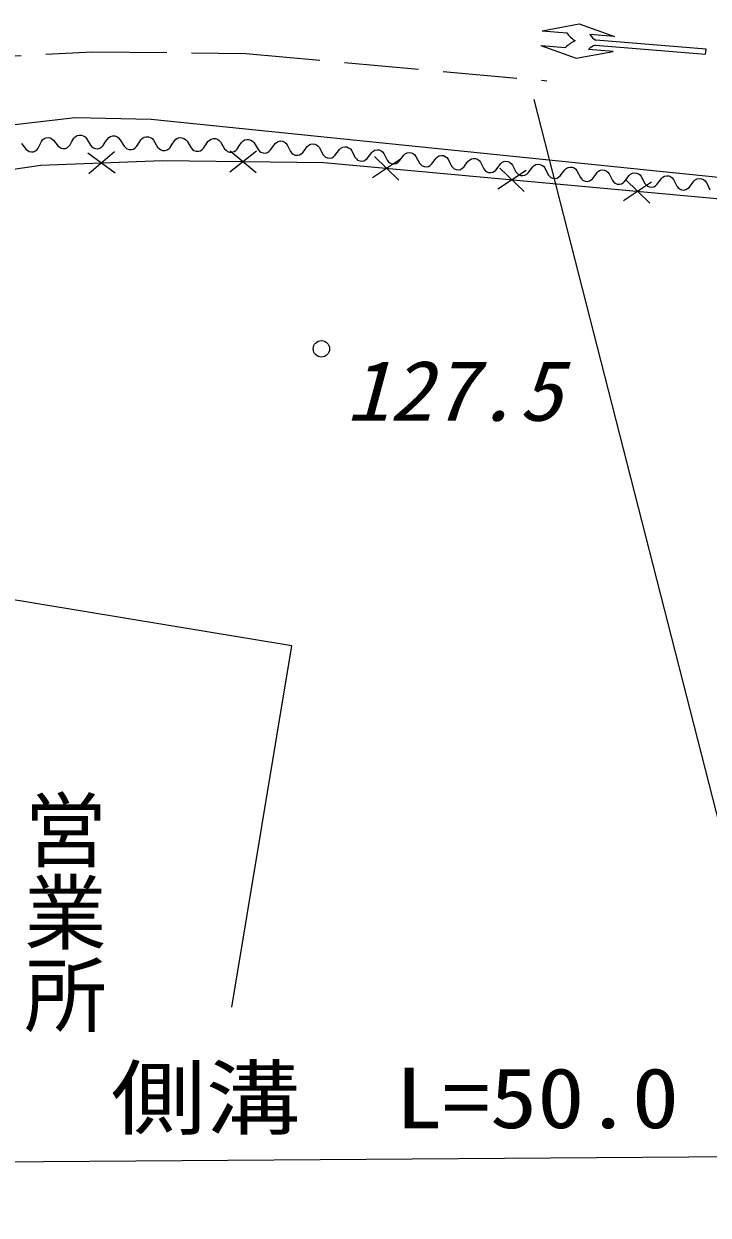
# Model space of a CAD drawing. Units: millimetres, scale not verified. Extents: x 40000 to 680000, y 20000 to 380000.
# Drawn here: x 102885 to 123636, y 230272 to 266410 of the extents above; entities that cross this region are included whole.
import ezdxf
from ezdxf.enums import TextEntityAlignment as Align

# ---------------------------------------------------------------- set-up
doc = ezdxf.new("R2010")
doc.units = ezdxf.units.MM
doc.header["$LTSCALE"] = 1000
doc.linetypes.add('USER1', pattern=[3, 2.25, -0.75])
doc.layers.add('S-BGD', color=1, linetype='Continuous', lineweight=13)
doc.layers.add('S-BGD-HTXT', color=6, linetype='Continuous', lineweight=13)
doc.styles.add('@ＭＳ ゴシック', font='')
doc.styles.add('ＭＳ ゴシック', font='')
doc.styles.get('@ＭＳ ゴシック').set_extended_font_data('@MS Gothic')
doc.styles.get('ＭＳ ゴシック').set_extended_font_data('MS Gothic')

msp = doc.modelspace()

# ---------------------------------------------------------------- linework, layer by layer
at = {"layer": 'S-BGD'}
for p, q in [((118601, 266202), (119722, 266410)), ((119722, 266410), (120793, 266021)), ((118601, 266202), (119348, 266140)), ((120793, 266021), (120046, 266083)), ((118564, 265754), (119635, 265364)), ((118564, 265754), (119311, 265692)), ((120756, 265572), (120009, 265634)), ((120220, 265767), (123559, 265491)), ((123571, 265640), (120233, 265917)), ((123559, 265491), (123571, 265640)), ((123559, 265491), (123571, 265640)), ((119635, 265364), (120756, 265572)), ((118354, 264114), (126993, 230272)), ((104441, 263556), (101091, 263169)), ((106748, 263503), (104441, 263556)), ((139449, 260166), (106748, 263503)), ((102817, 262783), (102958, 262602)), ((103320, 262639), (103371, 262742)), ((103371, 262742), (103421, 262845)), ((103421, 262845), (103456, 262893)), ((103456, 262893), (103503, 262932)), ((103503, 262932), (103564, 262955)), ((103564, 262955), (103624, 262962)), ((103624, 262962), (103682, 262950)), ((103682, 262950), (103738, 262924)), ((103738, 262924), (103784, 262883)), ((103784, 262883), (103925, 262702)), ((104252, 262697), (104287, 262739)), ((104287, 262739), (104338, 262842)), ((104338, 262842), (104404, 262942)), ((104404, 262942), (104446, 262987)), ((104446, 262987), (104500, 263021)), ((104500, 263021), (104566, 263037)), ((104566, 263037), (104630, 263035)), ((104630, 263035), (104688, 263016)), ((104688, 263016), (104743, 262982)), ((104743, 262982), (104785, 262932)), ((104785, 262932), (104907, 262726)), ((104907, 262726), (104951, 262681)), ((105288, 262716), (105354, 262816)), ((105354, 262816), (105420, 262916)), ((105420, 262916), (105462, 262960)), ((105462, 262960), (105516, 262994)), ((105516, 262994), (105583, 263010)), ((105583, 263010), (105646, 263009)), ((105646, 263009), (105704, 262989)), ((105704, 262989), (105759, 262955)), ((105759, 262955), (105801, 262906)), ((105801, 262906), (105923, 262699)), ((106304, 262689), (106370, 262789)), ((106370, 262789), (106436, 262889)), ((106436, 262889), (106478, 262934)), ((106478, 262934), (106533, 262968)), ((106533, 262968), (106599, 262984)), ((106599, 262984), (106663, 262982)), ((106663, 262982), (106721, 262963)), ((106721, 262963), (106776, 262928)), ((106776, 262928), (106817, 262879)), ((106817, 262879), (106939, 262672)), ((107320, 262662), (107386, 262762)), ((107386, 262762), (107453, 262862)), ((107453, 262862), (107495, 262907)), ((107495, 262907), (107549, 262941)), ((107549, 262941), (107615, 262957)), ((107615, 262957), (107679, 262956)), ((107679, 262956), (107737, 262936)), ((107737, 262936), (107792, 262902)), ((107792, 262902), (107834, 262852)), ((107834, 262852), (107955, 262646)), ((108337, 262636), (108403, 262736)), ((108403, 262736), (108469, 262836)), ((108469, 262836), (108511, 262880)), ((108511, 262880), (108565, 262915)), ((108565, 262915), (108632, 262931)), ((108632, 262931), (108695, 262929)), ((108695, 262929), (108753, 262910)), ((108753, 262910), (108808, 262875)), ((108808, 262875), (108850, 262826)), ((108850, 262826), (108972, 262619)), ((109419, 262709), (109485, 262809)), ((109485, 262809), (109527, 262854)), ((109527, 262854), (109581, 262888)), ((109581, 262888), (109648, 262904)), ((109648, 262904), (109711, 262902)), ((109711, 262902), (109769, 262883)), ((109769, 262883), (109824, 262849)), ((109824, 262849), (109866, 262799)), ((109866, 262799), (109988, 262593)), ((110435, 262683), (110505, 262775)), ((110505, 262775), (110548, 262815)), ((110548, 262815), (110602, 262845)), ((110602, 262845), (110667, 262856)), ((110667, 262856), (110728, 262851)), ((110728, 262851), (110783, 262828)), ((110783, 262828), (110834, 262792)), ((110834, 262792), (110871, 262742)), ((110871, 262742), (110976, 262536)), ((111481, 262687), (111524, 262727)), ((111524, 262727), (111579, 262757)), ((111579, 262757), (111644, 262768)), ((111644, 262768), (111705, 262763)), ((111705, 262763), (111759, 262741)), ((111759, 262741), (111810, 262704)), ((102958, 262602), (103006, 262566)), ((103006, 262566), (103050, 262538)), ((103050, 262538), (103115, 262525)), ((103115, 262525), (103182, 262532)), ((103182, 262532), (103241, 262556)), ((103241, 262556), (103286, 262597)), ((103286, 262597), (103320, 262639)), ((103925, 262702), (103972, 262665)), ((103972, 262665), (104017, 262638)), ((104017, 262638), (104082, 262625)), ((104082, 262625), (104149, 262632)), ((104149, 262632), (104208, 262655)), ((104208, 262655), (104252, 262697)), ((104831, 262500), (105654, 261886)), ((105630, 262530), (104855, 261856)), ((104951, 262681), (104994, 262647)), ((104994, 262647), (105059, 262625)), ((105059, 262625), (105130, 262623)), ((105130, 262623), (105194, 262639)), ((105194, 262639), (105246, 262676)), ((105246, 262676), (105288, 262716)), ((105923, 262699), (105968, 262655)), ((105968, 262655), (106010, 262620)), ((106010, 262620), (106075, 262598)), ((106075, 262598), (106147, 262596)), ((106147, 262596), (106210, 262613)), ((106210, 262613), (106262, 262649)), ((106262, 262649), (106304, 262689)), ((106939, 262672), (106984, 262628)), ((106984, 262628), (107026, 262594)), ((107026, 262594), (107092, 262572)), ((107092, 262572), (107163, 262570)), ((107163, 262570), (107227, 262586)), ((107227, 262586), (107279, 262623)), ((107279, 262623), (107320, 262662)), ((107955, 262646), (108000, 262601)), ((108000, 262601), (108042, 262567)), ((108042, 262567), (108108, 262545)), ((108108, 262545), (108179, 262543)), ((108179, 262543), (108243, 262559)), ((108243, 262559), (108295, 262596)), ((108295, 262596), (108337, 262636)), ((108972, 262619), (109016, 262575)), ((109016, 262575), (109059, 262541)), ((109059, 262541), (109124, 262519)), ((109124, 262519), (109195, 262517)), ((109938, 262547), (109130, 261913)), ((109138, 262557), (109930, 261903)), ((109195, 262517), (109259, 262533)), ((109259, 262533), (109311, 262570)), ((109311, 262570), (109353, 262609)), ((109353, 262609), (109419, 262709)), ((109988, 262593), (110033, 262548)), ((110033, 262548), (110075, 262514)), ((110075, 262514), (110141, 262492)), ((110141, 262492), (110212, 262490)), ((110212, 262490), (110276, 262506)), ((110276, 262506), (110327, 262543)), ((110327, 262543), (110369, 262583)), ((110369, 262583), (110435, 262683)), ((110976, 262536), (111016, 262490)), ((111016, 262490), (111054, 262455)), ((111054, 262455), (111116, 262429)), ((111116, 262429), (111185, 262423)), ((111185, 262423), (111247, 262435)), ((111247, 262435), (111299, 262467)), ((111299, 262467), (111342, 262503)), ((111342, 262503), (111412, 262595)), ((111412, 262595), (111481, 262687)), ((111810, 262704), (111847, 262654)), ((111847, 262654), (111952, 262448)), ((111952, 262448), (111992, 262402)), ((111992, 262402), (112031, 262367)), ((112031, 262367), (112092, 262342)), ((112223, 262347), (112275, 262379)), ((112275, 262379), (112318, 262415)), ((112318, 262415), (112388, 262507)), ((112388, 262507), (112458, 262599)), ((112458, 262599), (112501, 262639)), ((112501, 262639), (112555, 262669)), ((112555, 262669), (112620, 262680)), ((112620, 262680), (112681, 262675)), ((112681, 262675), (112735, 262653)), ((112735, 262653), (112786, 262616)), ((112786, 262616), (112824, 262566)), ((112824, 262566), (112928, 262360)), ((113294, 262327), (113364, 262419)), ((113364, 262419), (113434, 262511)), ((113434, 262511), (113477, 262551)), ((113477, 262551), (113531, 262581)), ((113515, 262382), (114253, 261667)), ((113531, 262581), (113596, 262592)), ((113596, 262592), (113657, 262587)), ((113657, 262587), (113712, 262565)), ((113712, 262565), (113762, 262528)), ((113762, 262528), (113800, 262478)), ((113800, 262478), (113904, 262272)), ((114340, 262331), (114410, 262423)), ((114410, 262423), (114453, 262464)), ((114453, 262464), (114507, 262493)), ((114507, 262493), (114572, 262504)), ((114572, 262504), (114633, 262499)), ((114633, 262499), (114688, 262477)), ((114688, 262477), (114739, 262440)), ((114739, 262440), (114776, 262390)), ((114776, 262390), (114880, 262184)), ((115386, 262335), (115429, 262376)), ((115429, 262376), (115483, 262405)), ((115483, 262405), (115548, 262417)), ((115548, 262417), (115609, 262411)), ((115609, 262411), (115664, 262389)), ((115664, 262389), (115715, 262352)), ((99175, 261517), (103399, 262124)), ((103399, 262124), (107086, 262262)), ((107086, 262262), (111981, 262199)), ((111981, 262199), (127203, 260804)), ((112092, 262342), (112161, 262335)), ((112161, 262335), (112223, 262347)), ((112928, 262360), (112968, 262314)), ((112968, 262314), (113007, 262279)), ((113007, 262279), (113069, 262254)), ((113069, 262254), (113137, 262247)), ((113137, 262247), (113199, 262259)), ((113199, 262259), (113252, 262291)), ((113252, 262291), (113294, 262327)), ((114311, 262309), (113456, 261740)), ((113904, 262272), (113944, 262226)), ((113944, 262226), (113983, 262191)), ((113983, 262191), (114045, 262166)), ((114045, 262166), (114113, 262160)), ((114113, 262160), (114176, 262171)), ((114176, 262171), (114228, 262203)), ((114228, 262203), (114270, 262239)), ((114270, 262239), (114340, 262331)), ((114880, 262184), (114921, 262139)), ((114921, 262139), (114959, 262103)), ((114959, 262103), (115021, 262078)), ((115021, 262078), (115089, 262072)), ((115089, 262072), (115152, 262083)), ((115152, 262083), (115204, 262115)), ((115204, 262115), (115246, 262151)), ((115246, 262151), (115316, 262243)), ((115316, 262243), (115386, 262335)), ((115715, 262352), (115752, 262302)), ((115752, 262302), (115857, 262096)), ((115857, 262096), (115897, 262051)), ((115897, 262051), (115935, 262015)), ((115935, 262015), (115997, 261990)), ((116128, 261995), (116180, 262028)), ((116180, 262028), (116223, 262063)), ((116223, 262063), (116292, 262155)), ((116292, 262155), (116362, 262247)), ((116362, 262247), (116405, 262288)), ((116405, 262288), (116460, 262317)), ((116460, 262317), (116525, 262329)), ((116525, 262329), (116586, 262323)), ((116586, 262323), (116640, 262301)), ((116640, 262301), (116691, 262265)), ((116691, 262265), (116728, 262214)), ((116728, 262214), (116833, 262008)), ((116833, 262008), (116873, 261963)), ((117199, 261975), (117269, 262067)), ((117269, 262067), (117338, 262159)), ((117320, 262033), (118058, 261319)), ((117338, 262159), (117381, 262200)), ((117381, 262200), (117436, 262229)), ((117436, 262229), (117501, 262241)), ((117501, 262241), (117562, 262235)), ((117562, 262235), (117616, 262213)), ((117616, 262213), (117667, 262177)), ((117667, 262177), (117705, 262127)), ((117705, 262127), (117809, 261920)), ((118245, 261979), (118315, 262072)), ((118315, 262072), (118358, 262112)), ((118358, 262112), (118412, 262142)), ((118412, 262142), (118477, 262153)), ((118477, 262153), (118538, 262147)), ((118538, 262147), (118593, 262125)), ((118593, 262125), (118643, 262089)), ((118643, 262089), (118681, 262039)), ((118681, 262039), (118785, 261832)), ((119291, 261984), (119334, 262024)), ((119334, 262024), (119388, 262054)), ((119388, 262054), (119453, 262065)), ((119453, 262065), (119514, 262060)), ((119514, 262060), (119569, 262037)), ((119569, 262037), (119620, 262001)), ((119620, 262001), (119657, 261951)), ((115997, 261990), (116065, 261984)), ((116065, 261984), (116128, 261995)), ((116873, 261963), (116912, 261927)), ((116912, 261927), (116973, 261902)), ((116973, 261902), (117042, 261896)), ((117042, 261896), (117104, 261907)), ((117104, 261907), (117156, 261940)), ((117156, 261940), (117199, 261975)), ((118117, 261960), (117261, 261392)), ((117809, 261920), (117849, 261875)), ((117849, 261875), (117888, 261839)), ((117888, 261839), (117950, 261814)), ((117950, 261814), (118018, 261808)), ((118018, 261808), (118080, 261820)), ((118080, 261820), (118133, 261852)), ((118133, 261852), (118175, 261887)), ((118175, 261887), (118245, 261979)), ((118785, 261832), (118825, 261787)), ((118825, 261787), (118864, 261751)), ((118864, 261751), (118926, 261726)), ((118926, 261726), (118994, 261720)), ((118994, 261720), (119057, 261732)), ((119057, 261732), (119109, 261764)), ((119109, 261764), (119151, 261799)), ((119151, 261799), (119221, 261892)), ((119221, 261892), (119291, 261984)), ((119657, 261951), (119761, 261745)), ((119761, 261745), (119802, 261699)), ((119802, 261699), (119840, 261664)), ((119840, 261664), (119902, 261638)), ((119970, 261632), (120033, 261644)), ((120033, 261644), (120085, 261676)), ((120085, 261676), (120127, 261712)), ((120127, 261712), (120197, 261804)), ((120197, 261804), (120267, 261896)), ((120267, 261896), (120310, 261936)), ((120310, 261936), (120364, 261966)), ((120364, 261966), (120429, 261977)), ((120429, 261977), (120490, 261972)), ((120490, 261972), (120545, 261950)), ((120545, 261950), (120596, 261913)), ((120596, 261913), (120633, 261863)), ((120633, 261863), (120738, 261657)), ((120738, 261657), (120778, 261611)), ((121104, 261624), (121173, 261716)), ((121126, 261684), (121863, 260970)), ((121173, 261716), (121243, 261808)), ((121243, 261808), (121286, 261848)), ((121286, 261848), (121341, 261878)), ((121341, 261878), (121406, 261889)), ((121406, 261889), (121467, 261884)), ((121467, 261884), (121521, 261862)), ((121521, 261862), (121572, 261825)), ((121572, 261825), (121609, 261775)), ((121609, 261775), (121714, 261569)), ((122150, 261628), (122219, 261720)), ((122219, 261720), (122262, 261760)), ((122262, 261760), (122317, 261790)), ((122317, 261790), (122382, 261801)), ((122382, 261801), (122443, 261796)), ((122443, 261796), (122497, 261774)), ((122497, 261774), (122548, 261737)), ((122548, 261737), (122586, 261687)), ((122586, 261687), (122690, 261481)), ((123200, 261635), (123246, 261677)), ((123246, 261677), (123303, 261707)), ((123303, 261707), (123371, 261718)), ((123371, 261718), (123435, 261712)), ((123435, 261712), (123492, 261688)), ((123492, 261688), (123544, 261649)), ((123544, 261649), (123583, 261596)), ((119902, 261638), (119970, 261632)), ((120778, 261611), (120816, 261576)), ((120816, 261576), (120878, 261550)), ((120878, 261550), (120946, 261544)), ((120946, 261544), (121009, 261556)), ((121009, 261556), (121061, 261588)), ((121061, 261588), (121104, 261624)), ((121922, 261611), (121067, 261043)), ((121714, 261569), (121754, 261523)), ((121754, 261523), (121793, 261488)), ((121793, 261488), (121854, 261463)), ((121854, 261463), (121923, 261456)), ((121923, 261456), (121985, 261468)), ((121985, 261468), (122037, 261500)), ((122037, 261500), (122080, 261536)), ((122080, 261536), (122150, 261628)), ((122690, 261481), (122730, 261435)), ((122730, 261435), (122769, 261400)), ((122769, 261400), (122830, 261375)), ((122830, 261375), (122899, 261369)), ((122899, 261369), (122961, 261380)), ((122961, 261380), (123013, 261412)), ((123013, 261412), (123056, 261448)), ((123056, 261448), (123126, 261540)), ((123126, 261540), (123200, 261635)), ((123583, 261596), (123689, 261379)), ((111007, 247541), (96018, 250025)), ((109189, 236578), (111007, 247541))]:
    msp.add_line(p, q, dxfattribs=at)
at = {"layer": 'S-BGD', "linetype": 'USER1'}
for p, q in [((100562, 265322), (104972, 265565)), ((104972, 265565), (109621, 265509)), ((109621, 265509), (118740, 264682))]:
    msp.add_line(p, q, dxfattribs=at)
at = {"layer": 'S-BGD'}
msp.add_circle((111909, 256551), 249, dxfattribs=at)
for centre, radius, start, end in [((120158, 266727), 1000, 215.8929, 236.4417), ((120461, 266362), 500, 213.9244, 242.8794), ((120014, 264980), 1000, 114.1031, 134.6523), ((120372, 265291), 500, 107.6641, 136.6191)]:
    msp.add_arc(centre, radius, start, end, dxfattribs=at)
at = {"layer": 'S-BGD-HTXT'}
msp.add_line((85494, 231766), (136317, 232144), dxfattribs=at)

# ---------------------------------------------------------------- texts
at = {"layer": 'S-BGD', "style": 'ＭＳ ゴシック', "oblique": 15, "width": 1.05}
msp.add_text('127.5', height=1833, dxfattribs=at).set_placement((112653, 253819), align=Align.BOTTOM_LEFT)
at = {"layer": 'S-BGD', "style": '@ＭＳ ゴシック'}
msp.add_text('営業所', height=1833, rotation=270, dxfattribs=at).set_placement((102649, 243226), align=Align.BOTTOM_LEFT)
at = {"layer": 'S-BGD-HTXT', "style": 'ＭＳ ゴシック', "width": 1.15}
msp.add_text('側溝\u3000L=50.0', height=1833, dxfattribs=at).set_placement((105525, 232361), align=Align.BOTTOM_LEFT)

doc.saveas('drawing.dxf')
